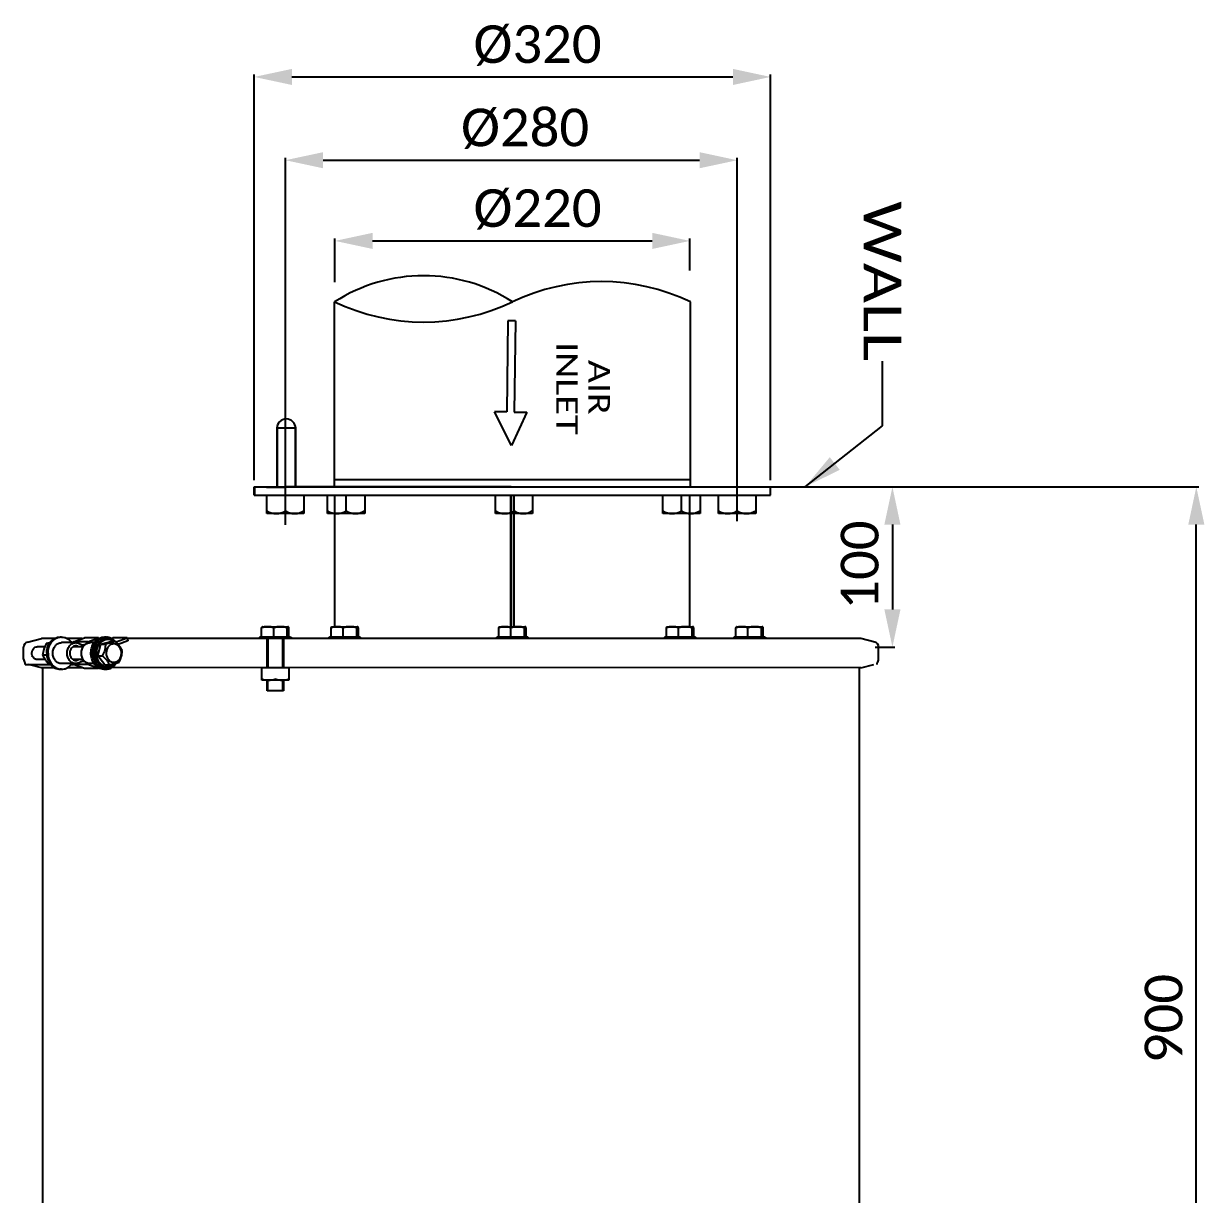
# Model space of a CAD drawing. Header units: millimetres. Extents: x 330 to 5284, y -2489 to 1657.
# Drawn here: x 2884 to 3616, y -1758 to -1032 of the extents above; entities that cross this region are included whole.
import ezdxf
from ezdxf.enums import TextEntityAlignment as Align

# ---------------------------------------------------------------- set-up
doc = ezdxf.new("R2010")
doc.units = ezdxf.units.MM
doc.header["$LTSCALE"] = 154
doc.header["$PDMODE"] = 3
doc.header["$PDSIZE"] = 8
doc.layers.get('0').update_dxf_attribs({"linetype": 'CONTINUOUS'})
doc.layers.get('Defpoints').update_dxf_attribs({"linetype": 'CONTINUOUS'})
doc.layers.add('00_BUW_DATUM', color=7, linetype='CONTINUOUS')
doc.layers.add('02___PRT_ALL_AXES', color=7, linetype='CONTINUOUS')
doc.styles.get("Standard").update_dxf_attribs({"font": 'calibri.ttf'})
doc.dimstyles.new('DIMSTYLE_3', dxfattribs={"dimtxt": 23.333333, "dimasz": 23.333333, "dimexe": 1.5, "dimexo": 1, "dimgap": 0.875, "dimtad": 1, "dimdsep": 46, "dimtxsty": 'Standard', "dimblk": '_FILLED', "dimblk1": '_FILLED', "dimblk2": '_FILLED', "dimcen": 0.09, "dimazin": 2, "dimtp": 0.01, "dimtm": 0.01, "dimtfac": 1, "dimtofl": 0, "dimtmove": 0, "dimatfit": 3, "dimldrblk": '_FILLED', "dimfxl": 1, "dimtolj": 1, "dimarcsym": 0})
doc.dimstyles.get("Standard").update_dxf_attribs({"dimtxt": 23.333333, "dimasz": 23.333333, "dimexe": 1.5, "dimexo": 1, "dimtad": 1, "dimdsep": 46, "dimtxsty": 'Standard', "dimblk": '_FILLED', "dimblk1": '_FILLED', "dimblk2": '_FILLED', "dimcen": 0.09, "dimazin": 2, "dimtol": 1, "dimtp": 0.01, "dimtm": 0.01, "dimtfac": 1, "dimtofl": 0, "dimtmove": 0, "dimatfit": 3, "dimldrblk": '_FILLED', "dimfxl": 1, "dimtolj": 1, "dimarcsym": 0})

# ---------------------------------------------------------------- blocks, each defined once
blk = doc.blocks.new('_FILLED')
at = {"color": 0, "linetype": 'ByBlock'}
blk.add_solid([(0, 0), (-1, 0.214), (-1, -0.214)], dxfattribs=at)
blk = doc.blocks.new('*D364')
at = {"color": 0, "lineweight": -2}
for p, q in [((3353.33, -1319.26), (3612.07, -1319.26)), ((3610.57, -2195.85), (3610.57, -1342.59)), ((3316.39, -2219.19), (3612.07, -2219.19))]:
    blk.add_line(p, q, dxfattribs=at)
at = {"layer": 'Defpoints', "color": 0}
for p in [(3352.33, -1319.26), (3610.57, -1319.26), (3315.39, -2219.19)]:
    blk.add_point(p, dxfattribs=at)
at = {"color": 0, "linetype": 'ByBlock', "lineweight": -2, "xscale": 23.3333333333, "yscale": 23.3333333333, "zscale": 23.3333333333}
for p, rotation in [((3610.57, -1319.26), 89.99999999999997), ((3610.57, -2219.19), 269.9999999999999)]:
    blk.add_blockref('_FILLED', p, dxfattribs=dict(at, rotation=rotation))
at = {"color": 0, "insert": (3578.58, -1648.74), "char_height": 23.333, "attachment_point": 2, "rotation": 90, "line_spacing_factor": 0.9}
blk.add_mtext('\\A1;900', dxfattribs=at)
blk = doc.blocks.new('*D365')
at = {"color": 0, "lineweight": -2}
for p, q in [((3353.33, -1319.26), (3423.69, -1319.26)), ((3422.19, -1342.59), (3422.19, -1395.17)), ((3411.46, -1418.51), (3423.69, -1418.51))]:
    blk.add_line(p, q, dxfattribs=at)
at = {"layer": 'Defpoints', "color": 0}
for p in [(3352.33, -1319.26), (3410.46, -1418.51), (3422.19, -1418.51)]:
    blk.add_point(p, dxfattribs=at)
at = {"color": 0, "linetype": 'ByBlock', "lineweight": -2, "xscale": 23.3333333333, "yscale": 23.3333333333, "zscale": 23.3333333333}
for p, rotation in [((3422.19, -1319.26), 90), ((3422.19, -1418.51), 270)]:
    blk.add_blockref('_FILLED', p, dxfattribs=dict(at, rotation=rotation))
at = {"color": 0, "insert": (3390.21, -1367.67), "char_height": 23.3333, "attachment_point": 2, "rotation": 90, "line_spacing_factor": 0.9}
blk.add_mtext('\\A1;\\A1;100', dxfattribs=at)
blk = doc.blocks.new('*D367')
at = {"color": 0, "lineweight": -2}
for p, q in [((3045.95, -1342.69), (3045.95, -1115.25)), ((3069.28, -1116.75), (3302.62, -1116.75)), ((3325.95, -1340.53), (3325.95, -1115.25))]:
    blk.add_line(p, q, dxfattribs=at)
at = {"layer": 'Defpoints', "color": 0}
for p in [(3325.95, -1116.75), (3045.95, -1343.69), (3325.95, -1341.53)]:
    blk.add_point(p, dxfattribs=at)
at = {"color": 0, "linetype": 'ByBlock', "lineweight": -2, "xscale": 23.3333333333, "yscale": 23.3333333333, "zscale": 23.3333333333, "rotation": 180}
blk.add_blockref('_FILLED', (3045.95, -1116.75), dxfattribs=at)
at = {"color": 0, "linetype": 'ByBlock', "lineweight": -2, "xscale": 23.3333333333, "yscale": 23.3333333333, "zscale": 23.3333333333}
blk.add_blockref('_FILLED', (3325.95, -1116.75), dxfattribs=at)
at = {"color": 0, "insert": (3194.5, -1084.76), "char_height": 23.333, "attachment_point": 2, "line_spacing_factor": 0.9}
blk.add_mtext('\\A1;%%c280', dxfattribs=at)
blk = doc.blocks.new('*D368')
at = {"color": 0, "lineweight": -2}
for p, q in [((3076.66, -1192.28), (3076.66, -1165.26)), ((3100, -1166.76), (3273.33, -1166.76)), ((3296.66, -1185.12), (3296.66, -1165.26))]:
    blk.add_line(p, q, dxfattribs=at)
at = {"layer": 'Defpoints', "color": 0}
for p in [(3296.66, -1166.76), (3296.66, -1186.12), (3076.66, -1193.28)]:
    blk.add_point(p, dxfattribs=at)
at = {"color": 0, "linetype": 'ByBlock', "lineweight": -2, "xscale": 23.3333333333, "yscale": 23.3333333333, "zscale": 23.3333333333, "rotation": 180}
blk.add_blockref('_FILLED', (3076.66, -1166.76), dxfattribs=at)
at = {"color": 0, "linetype": 'ByBlock', "lineweight": -2, "xscale": 23.3333333333, "yscale": 23.3333333333, "zscale": 23.3333333333}
blk.add_blockref('_FILLED', (3296.66, -1166.76), dxfattribs=at)
at = {"color": 0, "insert": (3202.22, -1134.77), "char_height": 23.333, "attachment_point": 2, "line_spacing_factor": 0.9}
blk.add_mtext('\\A1;%%c220', dxfattribs=at)
blk = doc.blocks.new('*D369')
at = {"color": 0, "lineweight": -2}
for p, q in [((3026.66, -1315.09), (3026.66, -1063.63)), ((3050, -1065.13), (3323.33, -1065.13)), ((3346.66, -1315.09), (3346.66, -1063.63))]:
    blk.add_line(p, q, dxfattribs=at)
at = {"layer": 'Defpoints', "color": 0}
for p in [(3346.66, -1065.13), (3026.66, -1316.09), (3346.66, -1316.09)]:
    blk.add_point(p, dxfattribs=at)
at = {"color": 0, "linetype": 'ByBlock', "lineweight": -2, "xscale": 23.3333333333, "yscale": 23.3333333333, "zscale": 23.3333333333, "rotation": 180}
blk.add_blockref('_FILLED', (3026.66, -1065.13), dxfattribs=at)
at = {"color": 0, "linetype": 'ByBlock', "lineweight": -2, "xscale": 23.3333333333, "yscale": 23.3333333333, "zscale": 23.3333333333}
blk.add_blockref('_FILLED', (3346.66, -1065.13), dxfattribs=at)
at = {"color": 0, "insert": (3202.22, -1033.15), "char_height": 23.333, "attachment_point": 2, "line_spacing_factor": 0.9}
blk.add_mtext('\\A1;%%c320', dxfattribs=at)
blk = doc.blocks.new('ARROW_4_BL2', base_point=(1281.09, 1495.31))
at = {"color": 7, "linetype": 'Continuous'}
for p, q in [((1299.04, 1497.64), (1299.13, 1505.31)), ((1299.13, 1505.31), (1319.73, 1495.8)), ((1242.5, 1498.32), (1242.44, 1493.65)), ((1242.44, 1493.65), (1298.98, 1492.97)), ((1242.5, 1498.32), (1299.04, 1497.64)), ((1319.73, 1495.8), (1298.89, 1485.31)), ((1298.98, 1492.97), (1298.89, 1485.31))]:
    blk.add_line(p, q, dxfattribs=at)

msp = doc.modelspace()

# ---------------------------------------------------------------- linework, layer by layer
for p, q in [((3076.452, -1319.29), (3076.452, -1204.52)), ((3296.952, -1319.185), (3296.952, -1204.52)), ((3052.296, -1282.92), (3040.664, -1282.92)), ((3040.664, -1282.92), (3040.664, -1319.29)), ((3041.044, -1319.292), (3041.044, -1282.922)), ((3051.904, -1282.92), (3051.904, -1319.29)), ((3052.296, -1319.29), (3052.296, -1282.92)), ((3076.452, -1314.706), (3296.952, -1314.706)), ((3026.688, -1319.26), (3346.702, -1319.26)), ((3026.688, -1319.29), (3026.688, -1323.843)), ((3034.137, -1319.29), (3045.769, -1319.29)), ((3034.408, -1335.797), (3034.408, -1324.345)), ((3185.949, -1319.26), (3045.949, -1319.26)), ((3045.949, -1334.101), (3045.949, -1324.315)), ((3057.457, -1324.258), (3057.457, -1335.797)), ((3072.066, -1335.761), (3072.066, -1324.309)), ((3083.607, -1334.065), (3083.607, -1324.279)), ((3095.115, -1324.222), (3095.115, -1335.761)), ((3176.11, -1335.742), (3176.11, -1324.291)), ((3185.949, -1319.26), (3325.949, -1319.26)), ((3187.651, -1334.047), (3187.651, -1324.26)), ((3199.158, -1324.203), (3199.158, -1335.742)), ((3279.921, -1335.776), (3279.921, -1324.324)), ((3283.267, -1324.297), (3300.169, -1324.297)), ((3291.461, -1334.08), (3291.461, -1324.293)), ((3296.952, -1319.185), (3401.266, -1319.185)), ((3302.969, -1324.237), (3302.969, -1335.776)), ((3314.447, -1335.768), (3314.447, -1324.317)), ((3325.505, -1324.26), (3342.407, -1324.26)), ((3325.964, -1334.346), (3325.964, -1324.315)), ((3325.988, -1334.073), (3325.988, -1324.286)), ((3337.496, -1324.229), (3337.496, -1335.768)), ((3346.702, -1323.739), (3346.702, -1319.185)), ((3057.457, -1335.797), (3034.408, -1335.797)), ((3095.115, -1335.761), (3072.066, -1335.761)), ((3199.158, -1335.742), (3176.11, -1335.742)), ((3302.969, -1335.776), (3279.921, -1335.776)), ((3337.496, -1335.768), (3314.447, -1335.768)), ((2934.549, -1412.26), (2934.947, -1412.271)), ((3030.162, -1412.26), (3029.662, -1412.76)), ((3049.162, -1412.26), (3030.162, -1412.26)), ((3049.162, -1412.26), (3049.662, -1412.76)), ((3073.217, -1412.26), (3072.717, -1412.76)), ((3092.217, -1412.26), (3073.217, -1412.26)), ((3092.217, -1412.26), (3092.717, -1412.76)), ((3177.162, -1412.26), (3176.662, -1412.76)), ((3196.162, -1412.26), (3177.162, -1412.26)), ((3196.162, -1412.26), (3196.662, -1412.76)), ((3281.107, -1412.26), (3280.607, -1412.76)), ((3300.107, -1412.26), (3281.107, -1412.26)), ((3300.107, -1412.26), (3300.607, -1412.76)), ((3324.162, -1412.26), (3323.662, -1412.76)), ((3343.162, -1412.26), (3324.162, -1412.26)), ((3343.162, -1412.26), (3343.662, -1412.76)), ((2896.858, -1418.26), (2892.099, -1418.26)), ((2916.008, -1415.76), (2907.153, -1415.76)), ((2920.608, -1418.26), (2914.322, -1418.26)), ((2914.54, -1415.213), (2921.312, -1412.75)), ((2923.396, -1415.213), (2914.54, -1415.213)), ((2930.167, -1412.75), (2921.312, -1412.75)), ((2923.396, -1415.213), (2930.167, -1412.75)), ((2927.395, -1415.76), (2924.863, -1415.76)), ((2929.715, -1423.884), (2931.597, -1416.722)), ((2930.167, -1412.75), (2930.27, -1413.166)), ((2931.597, -1416.722), (2937.703, -1415.098)), ((2931.597, -1416.722), (2934.357, -1416.722)), ((2935.821, -1413.76), (2934.825, -1413.76)), ((2937.703, -1415.098), (2940.463, -1415.098)), ((2937.929, -1413.147), (2939.022, -1412.75)), ((2947.877, -1412.75), (2939.022, -1412.75)), ((2941.106, -1415.213), (2940.589, -1415.213)), ((2941.106, -1415.213), (2947.877, -1412.75)), ((2948.352, -1414.67), (2942.29, -1416.875)), ((2947.877, -1412.75), (2948.352, -1414.67)), ((3049.662, -1412.76), (3029.662, -1412.76)), ((3029.662, -1413.208), (3029.662, -1412.76)), ((3034.702, -1431.171), (3034.702, -1413.262)), ((3035.053, -1413.262), (3035.053, -1431.171)), ((3044.292, -1431.257), (3044.292, -1413.349)), ((3044.702, -1413.349), (3044.702, -1431.257)), ((3049.662, -1413.208), (3049.662, -1412.76)), ((3092.717, -1412.76), (3072.717, -1412.76)), ((3072.717, -1413.208), (3072.717, -1412.76)), ((3092.717, -1413.208), (3092.717, -1412.76)), ((3196.662, -1412.76), (3176.662, -1412.76)), ((3176.662, -1413.208), (3176.662, -1412.76)), ((3196.662, -1413.208), (3196.662, -1412.76)), ((3300.607, -1412.76), (3280.607, -1412.76)), ((3280.607, -1413.208), (3280.607, -1412.76)), ((3300.607, -1413.208), (3300.607, -1412.76)), ((3343.662, -1412.76), (3323.662, -1412.76)), ((3323.662, -1413.208), (3323.662, -1412.76)), ((3343.662, -1413.208), (3343.662, -1412.76)), ((2897.02, -1426.26), (2892.099, -1426.26)), ((2920.608, -1426.26), (2914.322, -1426.26)), ((2929.715, -1423.884), (2932.475, -1423.884)), ((2933.94, -1429.422), (2929.715, -1423.884)), ((2895.662, -2167.169), (2895.662, -1431.311)), ((2916.008, -1428.76), (2907.153, -1428.76)), ((2923.396, -1429.307), (2914.54, -1429.307)), ((2921.312, -1431.77), (2914.54, -1429.307)), ((2930.167, -1431.77), (2921.312, -1431.77)), ((2930.167, -1431.77), (2923.396, -1429.307)), ((2927.392, -1428.76), (2924.863, -1428.76)), ((2930.27, -1431.355), (2930.167, -1431.77)), ((2933.94, -1429.422), (2936.7, -1429.422)), ((2934.15, -1432.248), (2934.549, -1432.26)), ((2935.821, -1430.76), (2934.825, -1430.76)), ((3031.243, -1431.214), (3048.152, -1431.214)), ((3031.243, -1438.978), (3031.243, -1431.214)), ((3048.152, -1431.214), (3048.152, -1438.978)), ((3048.152, -1438.978), (3031.243, -1438.978)), ((3034.702, -1445.696), (3034.72, -1438.935)), ((3035.053, -1445.702), (3035.053, -1438.935)), ((3044.292, -1445.696), (3044.292, -1439.022)), ((3044.675, -1439.022), (3044.675, -1445.708)), ((3044.701, -1445.696), (3034.702, -1445.696))]:
    msp.add_line(p, q)
for centre, radius, start, end in [((3131.577, -1290.388), 102.039, 57.300522, 122.699478), ((3241.827, -1319.762), 127.748, 64.436254, 115.563746), ((3131.577, -1089.278), 127.748, 244.436254, 295.563746), ((3046.48, -1282.92), 5.816, 0, 180), ((3040.179, -1325.131), 10.666, 237.249117, 302.750883), ((3051.619, -1325.47), 10.327, 236.700648, 304.422079), ((3077.837, -1325.095), 10.666, 237.249117, 302.750883), ((3089.277, -1325.434), 10.327, 236.700648, 304.422079), ((3181.88, -1325.076), 10.666, 237.249117, 302.750883), ((3193.321, -1325.415), 10.327, 236.700648, 304.422079), ((3285.691, -1325.11), 10.666, 237.249117, 302.750883), ((3297.131, -1325.449), 10.327, 236.700648, 304.422079), ((3320.218, -1325.102), 10.666, 237.249117, 302.750883), ((3331.658, -1325.441), 10.327, 236.700648, 304.422079), ((2934.549, -1419.222), 6.963, 90.00751, 96.768846), ((2937.272, -1412.975), 4.44, 325.155827, 329.723925), ((2908.149, -1422.259), 10.179, 172.432059, 180.002796), ((2908.149, -1422.26), 10.179, 179.997177, 187.570733), ((2908.049, -1422.248), 10.078, 171.531993, 172.421206), ((2908.049, -1422.272), 10.078, 187.581583, 188.459889), ((2911.813, -1412.449), 23.615, 331.037389, 331.790393), ((2928.689, -1421.082), 16.005, 0.623946, 1.599739), ((2934.55, -1425.301), 6.959, 263.206597, 266.704722), ((3035.47, -1426.796), 12.182, 249.694177, 290.305823), ((3043.925, -1426.796), 12.182, 249.694177, 290.305823)]:
    msp.add_arc(centre, radius, start, end)
for points, knots in [([(2897.994, -1422.26), (2897.994, -1420.967), (2898.308, -1419.021), (2899.339, -1416.694), (2900.375, -1415.168), (2901.641, -1413.911), (2903.093, -1412.972), (2904.673, -1412.391), (2905.777, -1412.26), (2906.323, -1412.26)], [0, 0, 0, 0, 0.2695829, 0.4011052, 0.5286719, 0.6518146, 0.7707234, 0.8862874, 1, 1, 1, 1]), ([(2933.727, -1432.211), (2933.216, -1432.15), (2932.195, -1431.912), (2930.758, -1431.228), (2929.453, -1430.241), (2927.927, -1428.549), (2926.581, -1425.867), (2926.036, -1422.258), (2926.581, -1418.651), (2927.928, -1415.969), (2929.455, -1414.277), (2930.76, -1413.291), (2932.197, -1412.607), (2933.218, -1412.369), (2933.729, -1412.308)], [0, 0, 0, 0, 0.0568826, 0.1149562, 0.1747849, 0.2366517, 0.365775, 0.5000114, 0.6342457, 0.763364, 0.8252277, 0.8850536, 0.9431267, 1, 1, 1, 1]), ([(2940.357, -1415.093), (2940.004, -1414.68), (2939.234, -1413.926), (2937.904, -1413.048), (2936.462, -1412.47), (2935.45, -1412.3), (2934.947, -1412.271)], [0, 0, 0, 0, 0.2606283, 0.5129721, 0.7585628, 1, 1, 1, 1]), ([(2888.824, -1422.993), (2888.735, -1422.42), (2888.767, -1421.249), (2889.419, -1419.676), (2890.585, -1418.545), (2891.611, -1418.26), (2892.099, -1418.26)], [0, 0, 0, 0, 0.2696369, 0.5305829, 0.7730464, 1, 1, 1, 1]), ([(2907.152, -1428.76), (2906.798, -1428.76), (2906.08, -1428.674), (2905.053, -1428.297), (2904.11, -1427.686), (2902.996, -1426.582), (2902.005, -1424.756), (2901.603, -1422.26), (2902.005, -1419.764), (2902.996, -1417.938), (2904.11, -1416.833), (2905.053, -1416.223), (2906.08, -1415.845), (2906.798, -1415.76), (2907.152, -1415.76)], [0, 0, 0, 0, 0.0569163, 0.1147596, 0.1742771, 0.2359136, 0.3650661, 0.5, 0.6349339, 0.7640864, 0.8257229, 0.8852404, 0.9430837, 1, 1, 1, 1]), ([(2916.008, -1428.76), (2915.653, -1428.76), (2914.936, -1428.674), (2913.908, -1428.297), (2912.965, -1427.686), (2911.852, -1426.582), (2910.86, -1424.756), (2910.458, -1422.26), (2910.86, -1419.764), (2911.852, -1417.938), (2912.965, -1416.833), (2913.908, -1416.223), (2914.936, -1415.845), (2915.653, -1415.76), (2916.008, -1415.76)], [0, 0, 0, 0, 0.0569163, 0.1147596, 0.1742771, 0.2359136, 0.3650661, 0.5, 0.6349339, 0.7640864, 0.8257229, 0.8852404, 0.9430837, 1, 1, 1, 1]), ([(2916.008, -1417.76), (2915.763, -1417.76), (2915.266, -1417.819), (2914.306, -1418.171), (2913.25, -1419.042), (2912.445, -1420.531), (2912.165, -1422.26), (2912.445, -1423.989), (2913.25, -1425.478), (2914.306, -1426.349), (2915.266, -1426.701), (2915.763, -1426.76), (2916.008, -1426.76)], [0, 0, 0, 0, 0.0569911, 0.1149094, 0.2355687, 0.3648894, 0.5, 0.6351106, 0.7644313, 0.8850906, 0.9430089, 1, 1, 1, 1]), ([(2914.159, -1415.765), (2914.194, -1415.722), (2914.332, -1415.546), (2914.456, -1415.358), (2914.54, -1415.213)], [0, 0, 0, 0, 0.2476027, 1, 1, 1, 1]), ([(2916.008, -1415.76), (2916.459, -1415.76), (2917.38, -1415.9), (2918.217, -1416.302), (2918.605, -1416.556)], [0, 0, 0, 0, 0.4936425, 1, 1, 1, 1]), ([(2917.711, -1418.251), (2917.454, -1418.094), (2916.902, -1417.846), (2916.303, -1417.76), (2916.008, -1417.76)], [0, 0, 0, 0, 0.5057448, 1, 1, 1, 1]), ([(2918.605, -1416.556), (2918.869, -1416.73), (2919.44, -1417.004), (2920.067, -1417.099), (2920.374, -1417.099)], [0, 0, 0, 0, 0.5063686, 1, 1, 1, 1]), ([(2924.863, -1428.76), (2924.508, -1428.76), (2923.791, -1428.674), (2922.764, -1428.297), (2921.82, -1427.686), (2920.707, -1426.582), (2919.715, -1424.756), (2919.314, -1422.26), (2919.715, -1419.764), (2920.707, -1417.938), (2921.82, -1416.833), (2922.764, -1416.223), (2923.791, -1415.845), (2924.508, -1415.76), (2924.863, -1415.76)], [0, 0, 0, 0, 0.0569163, 0.1147596, 0.1742771, 0.2359136, 0.3650661, 0.5, 0.6349339, 0.7640864, 0.8257229, 0.8852404, 0.9430837, 1, 1, 1, 1]), ([(2920.374, -1417.099), (2920.67, -1417.099), (2921.27, -1417.012), (2922.109, -1416.628), (2922.844, -1416.018), (2923.23, -1415.496), (2923.396, -1415.213)], [0, 0, 0, 0, 0.2380697, 0.4817972, 0.7352352, 1, 1, 1, 1]), ([(2934.447, -1431.749), (2933.928, -1431.719), (2932.884, -1431.533), (2931.407, -1430.896), (2930.067, -1429.926), (2928.913, -1428.665), (2927.988, -1427.162), (2927.1, -1424.899), (2926.721, -1421.805), (2927.341, -1418.756), (2928.408, -1416.598), (2929.449, -1415.206), (2930.7, -1414.081), (2932.114, -1413.269), (2933.637, -1412.805), (2934.687, -1412.741), (2935.204, -1412.771)], [0, 0, 0, 0, 0.0570026, 0.1151316, 0.1750746, 0.2371899, 0.3014886, 0.3676641, 0.5027933, 0.6371581, 0.7024743, 0.7657282, 0.8267613, 0.8857544, 0.9432304, 1, 1, 1, 1]), ([(2934.825, -1430.76), (2934.362, -1430.76), (2933.423, -1430.648), (2932.08, -1430.154), (2930.846, -1429.356), (2929.77, -1428.288), (2928.889, -1426.991), (2928.013, -1425.011), (2927.566, -1422.26), (2928.013, -1419.509), (2928.889, -1417.529), (2929.77, -1416.232), (2930.846, -1415.163), (2932.08, -1414.365), (2933.423, -1413.872), (2934.362, -1413.76), (2934.825, -1413.76)], [0, 0, 0, 0, 0.0568577, 0.1146383, 0.1740927, 0.2356641, 0.2994474, 0.3652083, 0.5000002, 0.6347916, 0.7005524, 0.7643356, 0.8259068, 0.8853613, 0.9431421, 1, 1, 1, 1]), ([(2935.821, -1413.76), (2935.358, -1413.76), (2934.42, -1413.872), (2933.076, -1414.365), (2931.842, -1415.163), (2930.766, -1416.232), (2929.885, -1417.529), (2929.009, -1419.507), (2928.742, -1421.161), (2928.742, -1422.26)], [0, 0, 0, 0, 0.113715, 0.2292768, 0.3481857, 0.471328, 0.5988948, 0.7304165, 1, 1, 1, 1]), ([(2934.357, -1416.722), (2934.372, -1417.276), (2934.345, -1418.431), (2933.951, -1420.802), (2933.21, -1422.516), (2932.623, -1423.612)], [0, 0, 0, 0, 0.2315405, 0.4809889, 1, 1, 1, 1]), ([(2940.463, -1415.098), (2939.652, -1415.425), (2937.631, -1416.049), (2935.566, -1416.482), (2934.357, -1416.722)], [0, 0, 0, 0, 0.4150567, 1, 1, 1, 1]), ([(2944.249, -1421.215), (2944.138, -1420.499), (2943.693, -1419.129), (2942.395, -1417.486), (2940.626, -1416.544), (2938.661, -1416.515), (2936.871, -1417.405), (2935.539, -1419.016), (2934.821, -1421.078), (2934.807, -1422.572), (2934.921, -1423.305)], [0, 0, 0, 0, 0.1332059, 0.2587317, 0.3759134, 0.489283, 0.6060538, 0.7310402, 0.8638838, 1, 1, 1, 1]), ([(2940.005, -1415.078), (2939.678, -1414.739), (2938.978, -1414.121), (2937.794, -1413.406), (2936.526, -1412.936), (2935.643, -1412.796), (2935.204, -1412.771)], [0, 0, 0, 0, 0.2594267, 0.5114394, 0.7575296, 1, 1, 1, 1]), ([(2939.617, -1415.085), (2939.068, -1414.666), (2937.857, -1413.997), (2936.49, -1413.76), (2935.821, -1413.76)], [0, 0, 0, 0, 0.5079316, 1, 1, 1, 1]), ([(2944.688, -1420.636), (2944.51, -1420.176), (2944.064, -1419.208), (2943.128, -1417.79), (2941.895, -1416.403), (2940.953, -1415.528), (2940.463, -1415.098)], [0, 0, 0, 0, 0.2102618, 0.4526487, 0.7218442, 1, 1, 1, 1]), ([(2892.099, -1426.26), (2891.713, -1426.26), (2890.916, -1426.088), (2889.898, -1425.369), (2889.154, -1424.296), (2888.893, -1423.439), (2888.824, -1422.993)], [0, 0, 0, 0, 0.2309419, 0.4725606, 0.7297295, 1, 1, 1, 1]), ([(2897.994, -1422.26), (2897.994, -1423.553), (2898.308, -1425.498), (2899.339, -1427.825), (2900.375, -1429.352), (2901.641, -1430.609), (2903.093, -1431.548), (2904.673, -1432.128), (2905.777, -1432.26), (2906.323, -1432.26)], [0, 0, 0, 0, 0.2695829, 0.4011052, 0.5286719, 0.6518146, 0.7707234, 0.8862874, 1, 1, 1, 1]), ([(2916.008, -1426.76), (2916.303, -1426.76), (2916.902, -1426.674), (2917.454, -1426.426), (2917.711, -1426.269)], [0, 0, 0, 0, 0.4942552, 1, 1, 1, 1]), ([(2928.742, -1422.26), (2928.742, -1423.359), (2929.009, -1425.012), (2929.885, -1426.991), (2930.766, -1428.288), (2931.842, -1429.356), (2933.076, -1430.154), (2934.42, -1430.648), (2935.358, -1430.76), (2935.821, -1430.76)], [0, 0, 0, 0, 0.2695835, 0.4011052, 0.528672, 0.6518143, 0.7707232, 0.886285, 1, 1, 1, 1]), ([(2932.475, -1423.884), (2932.965, -1424.315), (2933.906, -1425.189), (2935.139, -1426.576), (2936.076, -1427.995), (2936.522, -1428.962), (2936.7, -1429.422)], [0, 0, 0, 0, 0.2781591, 0.5473413, 0.7897381, 1, 1, 1, 1]), ([(2934.921, -1423.305), (2935.032, -1424.021), (2935.476, -1425.391), (2936.775, -1427.034), (2938.544, -1427.976), (2940.509, -1428.005), (2942.299, -1427.114), (2943.631, -1425.504), (2944.349, -1423.442), (2944.363, -1421.947), (2944.249, -1421.215)], [0, 0, 0, 0, 0.1332059, 0.2587317, 0.3759134, 0.489283, 0.6060538, 0.7310402, 0.8638838, 1, 1, 1, 1]), ([(2942.806, -1427.797), (2943.407, -1426.711), (2944.186, -1425.01), (2944.648, -1422.637), (2944.699, -1421.469), (2944.694, -1420.908)], [0, 0, 0, 0, 0.5159431, 0.7667609, 1, 1, 1, 1]), ([(2914.54, -1429.307), (2914.512, -1429.258), (2914.395, -1429.067), (2914.265, -1428.884), (2914.159, -1428.755)], [0, 0, 0, 0, 0.2524676, 1, 1, 1, 1]), ([(2918.605, -1427.963), (2918.217, -1428.217), (2917.38, -1428.62), (2916.459, -1428.76), (2916.008, -1428.76)], [0, 0, 0, 0, 0.5063575, 1, 1, 1, 1]), ([(2920.374, -1427.42), (2920.067, -1427.42), (2919.44, -1427.516), (2918.869, -1427.79), (2918.605, -1427.963)], [0, 0, 0, 0, 0.4936314, 1, 1, 1, 1]), ([(2923.396, -1429.307), (2923.23, -1429.023), (2922.844, -1428.501), (2922.109, -1427.892), (2921.27, -1427.508), (2920.67, -1427.42), (2920.374, -1427.42)], [0, 0, 0, 0, 0.2647648, 0.5182028, 0.7619303, 1, 1, 1, 1]), ([(2934.447, -1431.749), (2935.042, -1431.783), (2936.259, -1431.687), (2937.997, -1431.053), (2939.564, -1429.969), (2940.427, -1429.006), (2940.809, -1428.476)], [0, 0, 0, 0, 0.2401293, 0.4843612, 0.7369114, 1, 1, 1, 1]), ([(2934.549, -1432.26), (2935.181, -1432.26), (2936.466, -1432.082), (2938.275, -1431.301), (2939.881, -1430.054), (2940.748, -1428.979), (2941.127, -1428.393)], [0, 0, 0, 0, 0.2389798, 0.4830885, 0.7361855, 1, 1, 1, 1]), ([(2935.821, -1430.76), (2936.257, -1430.76), (2937.138, -1430.661), (2938.406, -1430.225), (2939.583, -1429.518), (2940.269, -1428.893), (2940.585, -1428.548)], [0, 0, 0, 0, 0.2421174, 0.4877225, 0.7397311, 1, 1, 1, 1]), ([(2936.7, -1429.422), (2937.91, -1429.182), (2939.974, -1428.748), (2941.995, -1428.125), (2942.806, -1427.797)], [0, 0, 0, 0, 0.584933, 1, 1, 1, 1])]:
    msp.add_open_spline(points, degree=3, knots=knots)
at = {"layer": '00_BUW_DATUM'}
for p, q in [((2907.153, -1412.26), (2906.323, -1412.26)), ((2933.718, -1412.26), (2934.549, -1412.26)), ((3031.211, -1412.26), (3031.211, -1406.574)), ((3031.662, -1405.86), (3031.615, -1405.887)), ((3031.662, -1405.86), (3047.662, -1405.86)), ((3038.668, -1412.26), (3038.668, -1406.574)), ((3047.118, -1412.26), (3047.118, -1406.574)), ((3047.709, -1405.887), (3047.616, -1405.86)), ((3048.113, -1412.26), (3048.113, -1406.574)), ((3074.267, -1412.26), (3074.267, -1406.574)), ((3074.717, -1405.86), (3074.671, -1405.887)), ((3074.717, -1405.86), (3090.717, -1405.86)), ((3081.723, -1412.26), (3081.723, -1406.574)), ((3090.174, -1412.26), (3090.174, -1406.574)), ((3090.764, -1405.887), (3090.671, -1405.86)), ((3091.168, -1412.26), (3091.168, -1406.574)), ((3178.211, -1412.26), (3178.211, -1406.574)), ((3178.662, -1405.86), (3178.615, -1405.887)), ((3178.662, -1405.86), (3194.662, -1405.86)), ((3185.668, -1412.26), (3185.668, -1406.574)), ((3194.118, -1412.26), (3194.118, -1406.574)), ((3194.709, -1405.887), (3194.616, -1405.86)), ((3195.113, -1412.26), (3195.113, -1406.574)), ((3282.156, -1412.26), (3282.156, -1406.574)), ((3282.607, -1405.86), (3282.56, -1405.887)), ((3282.607, -1405.86), (3298.607, -1405.86)), ((3289.612, -1412.26), (3289.612, -1406.574)), ((3298.063, -1412.26), (3298.063, -1406.574)), ((3298.653, -1405.887), (3298.56, -1405.86)), ((3299.057, -1412.26), (3299.057, -1406.574)), ((3325.211, -1412.26), (3325.211, -1406.574)), ((3325.662, -1405.86), (3325.615, -1405.887)), ((3325.662, -1405.86), (3341.662, -1405.86)), ((3332.668, -1412.26), (3332.668, -1406.574)), ((3341.118, -1412.26), (3341.118, -1406.574)), ((3341.709, -1405.887), (3341.616, -1405.86)), ((3342.113, -1412.26), (3342.113, -1406.574)), ((2897.724, -1416.378), (2899.612, -1416.378)), ((2895.423, -1423.356), (2898.046, -1423.356)), ((2899.306, -1429.238), (2900.386, -1429.238)), ((2907.153, -1432.26), (2906.323, -1432.26)), ((2933.32, -1432.248), (2933.718, -1432.26)), ((2933.718, -1432.26), (2934.549, -1432.26))]:
    msp.add_line(p, q, dxfattribs=at)
for centre, radius, start, end in [((2907.154, -1419.218), 6.958, 90.006782, 96.812914), ((2912.042, -1481.512), 66.689, 100.503427, 102.39734), ((2907.154, -1425.301), 6.958, 263.187086, 269.993218)]:
    msp.add_arc(centre, radius, start, end, dxfattribs=at)
for points, knots in [([(2898.824, -1422.26), (2898.824, -1421.047), (2899.101, -1419.222), (2900.009, -1417.01), (2900.927, -1415.532), (2902.056, -1414.279), (2903.361, -1413.293), (2904.797, -1412.609), (2905.818, -1412.37), (2906.328, -1412.309)], [0, 0, 0, 0, 0.2682221, 0.3994499, 0.5271367, 0.6507577, 0.7703076, 0.8863529, 1, 1, 1, 1]), ([(2907.153, -1412.26), (2907.752, -1412.26), (2908.968, -1412.419), (2910.691, -1413.12), (2912.242, -1414.245), (2913.099, -1415.222), (2913.48, -1415.757)], [0, 0, 0, 0, 0.2398426, 0.4843554, 0.7371318, 1, 1, 1, 1]), ([(2933.32, -1432.248), (2932.782, -1432.217), (2931.7, -1432.027), (2930.167, -1431.375), (2928.771, -1430.383), (2927.564, -1429.09), (2926.588, -1427.547), (2925.634, -1425.219), (2925.187, -1422.02), (2925.76, -1418.844), (2926.807, -1416.57), (2927.843, -1415.084), (2929.102, -1413.862), (2930.537, -1412.95), (2932.095, -1412.387), (2933.182, -1412.26), (2933.719, -1412.26)], [0, 0, 0, 0, 0.0569113, 0.1149221, 0.1746988, 0.2366034, 0.3006643, 0.3666036, 0.501417, 0.6358536, 0.7013679, 0.7649094, 0.8262713, 0.8855639, 0.94323, 1, 1, 1, 1]), ([(3034.939, -1405.86), (3034.308, -1405.86), (3033.035, -1405.998), (3031.813, -1406.359), (3031.211, -1406.574)], [0, 0, 0, 0, 0.4970736, 1, 1, 1, 1]), ([(3031.211, -1406.574), (3031.268, -1406.421), (3031.353, -1406.213), (3031.498, -1405.986), (3031.576, -1405.91), (3031.615, -1405.887)], [0, 0, 0, 0, 0.6065752, 0.8305968, 1, 1, 1, 1]), ([(3038.668, -1406.574), (3038.066, -1406.359), (3036.844, -1405.998), (3035.571, -1405.86), (3034.939, -1405.86)], [0, 0, 0, 0, 0.5029179, 1, 1, 1, 1]), ([(3042.893, -1405.86), (3042.178, -1405.86), (3040.743, -1405.997), (3039.352, -1406.358), (3038.668, -1406.574)], [0, 0, 0, 0, 0.4988575, 1, 1, 1, 1]), ([(3047.118, -1406.574), (3046.434, -1406.358), (3045.043, -1405.997), (3043.608, -1405.86), (3042.893, -1405.86)], [0, 0, 0, 0, 0.5011339, 1, 1, 1, 1]), ([(3047.616, -1405.86), (3047.51, -1405.86), (3047.359, -1406.039), (3047.23, -1406.293), (3047.156, -1406.474), (3047.118, -1406.574)], [0, 0, 0, 0, 0.3540021, 0.6425833, 1, 1, 1, 1]), ([(3048.113, -1406.574), (3048.056, -1406.421), (3047.971, -1406.213), (3047.826, -1405.986), (3047.748, -1405.91), (3047.709, -1405.887)], [0, 0, 0, 0, 0.6065752, 0.8305968, 1, 1, 1, 1]), ([(3077.995, -1405.86), (3077.363, -1405.86), (3076.091, -1405.998), (3074.868, -1406.359), (3074.267, -1406.574)], [0, 0, 0, 0, 0.4970736, 1, 1, 1, 1]), ([(3074.267, -1406.574), (3074.324, -1406.421), (3074.408, -1406.213), (3074.554, -1405.986), (3074.631, -1405.91), (3074.671, -1405.887)], [0, 0, 0, 0, 0.6065752, 0.8305968, 1, 1, 1, 1]), ([(3081.723, -1406.574), (3081.121, -1406.359), (3079.899, -1405.998), (3078.626, -1405.86), (3077.995, -1405.86)], [0, 0, 0, 0, 0.5029179, 1, 1, 1, 1]), ([(3085.948, -1405.86), (3085.234, -1405.86), (3083.798, -1405.997), (3082.408, -1406.358), (3081.723, -1406.574)], [0, 0, 0, 0, 0.4988575, 1, 1, 1, 1]), ([(3090.174, -1406.574), (3089.489, -1406.358), (3088.098, -1405.997), (3086.663, -1405.86), (3085.948, -1405.86)], [0, 0, 0, 0, 0.5011339, 1, 1, 1, 1]), ([(3090.671, -1405.86), (3090.565, -1405.86), (3090.414, -1406.039), (3090.285, -1406.293), (3090.211, -1406.474), (3090.174, -1406.574)], [0, 0, 0, 0, 0.3540021, 0.6425833, 1, 1, 1, 1]), ([(3091.168, -1406.574), (3091.111, -1406.421), (3091.026, -1406.213), (3090.881, -1405.986), (3090.804, -1405.91), (3090.764, -1405.887)], [0, 0, 0, 0, 0.6065752, 0.8305968, 1, 1, 1, 1]), ([(3181.939, -1405.86), (3181.308, -1405.86), (3180.035, -1405.998), (3178.813, -1406.359), (3178.211, -1406.574)], [0, 0, 0, 0, 0.4970736, 1, 1, 1, 1]), ([(3178.211, -1406.574), (3178.268, -1406.421), (3178.353, -1406.213), (3178.498, -1405.986), (3178.576, -1405.91), (3178.615, -1405.887)], [0, 0, 0, 0, 0.6065752, 0.8305968, 1, 1, 1, 1]), ([(3185.668, -1406.574), (3185.066, -1406.359), (3183.844, -1405.998), (3182.571, -1405.86), (3181.939, -1405.86)], [0, 0, 0, 0, 0.5029179, 1, 1, 1, 1]), ([(3189.893, -1405.86), (3189.178, -1405.86), (3187.743, -1405.997), (3186.352, -1406.358), (3185.668, -1406.574)], [0, 0, 0, 0, 0.4988575, 1, 1, 1, 1]), ([(3194.118, -1406.574), (3193.434, -1406.358), (3192.043, -1405.997), (3190.608, -1405.86), (3189.893, -1405.86)], [0, 0, 0, 0, 0.5011339, 1, 1, 1, 1]), ([(3194.616, -1405.86), (3194.51, -1405.86), (3194.359, -1406.039), (3194.23, -1406.293), (3194.156, -1406.474), (3194.118, -1406.574)], [0, 0, 0, 0, 0.3540021, 0.6425833, 1, 1, 1, 1]), ([(3195.113, -1406.574), (3195.056, -1406.421), (3194.971, -1406.213), (3194.826, -1405.986), (3194.748, -1405.91), (3194.709, -1405.887)], [0, 0, 0, 0, 0.6065752, 0.8305968, 1, 1, 1, 1]), ([(3285.884, -1405.86), (3285.253, -1405.86), (3283.98, -1405.998), (3282.758, -1406.359), (3282.156, -1406.574)], [0, 0, 0, 0, 0.4970736, 1, 1, 1, 1]), ([(3282.156, -1406.574), (3282.213, -1406.421), (3282.298, -1406.213), (3282.443, -1405.986), (3282.52, -1405.91), (3282.56, -1405.887)], [0, 0, 0, 0, 0.6065752, 0.8305968, 1, 1, 1, 1]), ([(3289.612, -1406.574), (3289.011, -1406.359), (3287.788, -1405.998), (3286.516, -1405.86), (3285.884, -1405.86)], [0, 0, 0, 0, 0.5029179, 1, 1, 1, 1]), ([(3293.838, -1405.86), (3293.123, -1405.86), (3291.688, -1405.997), (3290.297, -1406.358), (3289.612, -1406.574)], [0, 0, 0, 0, 0.4988575, 1, 1, 1, 1]), ([(3298.063, -1406.574), (3297.378, -1406.358), (3295.988, -1405.997), (3294.552, -1405.86), (3293.838, -1405.86)], [0, 0, 0, 0, 0.5011339, 1, 1, 1, 1]), ([(3298.56, -1405.86), (3298.455, -1405.86), (3298.304, -1406.039), (3298.174, -1406.293), (3298.1, -1406.474), (3298.063, -1406.574)], [0, 0, 0, 0, 0.3540021, 0.6425833, 1, 1, 1, 1]), ([(3299.057, -1406.574), (3299, -1406.421), (3298.916, -1406.213), (3298.77, -1405.986), (3298.693, -1405.91), (3298.653, -1405.887)], [0, 0, 0, 0, 0.6065752, 0.8305968, 1, 1, 1, 1]), ([(3328.939, -1405.86), (3328.308, -1405.86), (3327.035, -1405.998), (3325.813, -1406.359), (3325.211, -1406.574)], [0, 0, 0, 0, 0.4970736, 1, 1, 1, 1]), ([(3325.211, -1406.574), (3325.268, -1406.421), (3325.353, -1406.213), (3325.498, -1405.986), (3325.576, -1405.91), (3325.615, -1405.887)], [0, 0, 0, 0, 0.6065752, 0.8305968, 1, 1, 1, 1]), ([(3332.668, -1406.574), (3332.066, -1406.359), (3330.844, -1405.998), (3329.571, -1405.86), (3328.939, -1405.86)], [0, 0, 0, 0, 0.5029179, 1, 1, 1, 1]), ([(3336.893, -1405.86), (3336.178, -1405.86), (3334.743, -1405.997), (3333.352, -1406.358), (3332.668, -1406.574)], [0, 0, 0, 0, 0.4988575, 1, 1, 1, 1]), ([(3341.118, -1406.574), (3340.434, -1406.358), (3339.043, -1405.997), (3337.608, -1405.86), (3336.893, -1405.86)], [0, 0, 0, 0, 0.5011339, 1, 1, 1, 1]), ([(3341.616, -1405.86), (3341.51, -1405.86), (3341.359, -1406.039), (3341.23, -1406.293), (3341.156, -1406.474), (3341.118, -1406.574)], [0, 0, 0, 0, 0.3540021, 0.6425833, 1, 1, 1, 1]), ([(3342.113, -1406.574), (3342.056, -1406.421), (3341.971, -1406.213), (3341.826, -1405.986), (3341.748, -1405.91), (3341.709, -1405.887)], [0, 0, 0, 0, 0.6065752, 0.8305968, 1, 1, 1, 1]), ([(2896.253, -1419.867), (2896.061, -1420.447), (2895.739, -1421.601), (2895.515, -1422.778), (2895.423, -1423.356)], [0, 0, 0, 0, 0.5102747, 1, 1, 1, 1]), ([(2897.724, -1416.378), (2897.582, -1416.662), (2897.03, -1417.797), (2896.549, -1418.969), (2896.253, -1419.867)], [0, 0, 0, 0, 0.2513585, 1, 1, 1, 1]), ([(2895.423, -1423.356), (2895.648, -1423.849), (2896.146, -1424.854), (2896.725, -1425.815), (2897.044, -1426.297)], [0, 0, 0, 0, 0.483729, 1, 1, 1, 1]), ([(2897.044, -1426.297), (2897.21, -1426.549), (2897.914, -1427.568), (2898.695, -1428.531), (2899.306, -1429.238)], [0, 0, 0, 0, 0.2440166, 1, 1, 1, 1]), ([(2898.824, -1422.26), (2898.824, -1423.473), (2899.101, -1425.297), (2900.009, -1427.51), (2900.927, -1428.987), (2902.056, -1430.24), (2903.361, -1431.227), (2904.797, -1431.911), (2905.818, -1432.15), (2906.328, -1432.211)], [0, 0, 0, 0, 0.2682221, 0.3994499, 0.5271367, 0.6507577, 0.7703076, 0.8863529, 1, 1, 1, 1]), ([(2907.153, -1432.26), (2907.752, -1432.26), (2908.968, -1432.1), (2910.691, -1431.399), (2912.242, -1430.274), (2913.099, -1429.297), (2913.48, -1428.762)], [0, 0, 0, 0, 0.2398426, 0.4843554, 0.7371318, 1, 1, 1, 1])]:
    msp.add_open_spline(points, degree=3, knots=knots, dxfattribs=at)
at = {"layer": '02___PRT_ALL_AXES'}
for p, q in [((3026.662, -1319.26), (3346.662, -1319.26)), ((3026.662, -1324.26), (3026.662, -1319.26)), ((3026.662, -1324.26), (3346.662, -1324.26)), ((3076.662, -1405.86), (3076.662, -1324.26)), ((3185.702, -1324.26), (3185.702, -1405.86)), ((3185.728, -1405.86), (3185.728, -1324.26)), ((3187.596, -1324.26), (3187.596, -1405.86)), ((3187.622, -1405.86), (3187.622, -1324.26)), ((3296.662, -1405.86), (3296.662, -1324.26)), ((3346.662, -1324.26), (3346.662, -1319.26)), ((2883.662, -1426.014), (2883.662, -1418.506)), ((2886.079, -1415.403), (2894.77, -1413.208)), ((2902.794, -1413.208), (2894.77, -1413.208)), ((2920.051, -1413.208), (2910.675, -1413.208)), ((3402.554, -1413.208), (2947.991, -1413.208)), ((3411.246, -1415.403), (3402.554, -1413.208)), ((3413.662, -1426.014), (3413.662, -1418.506)), ((2884.662, -1429.26), (2884.662, -1428.332)), ((2884.662, -1429.26), (2900.404, -1429.26)), ((2894.77, -1431.311), (2886.647, -1429.26)), ((2902.794, -1431.311), (2894.77, -1431.311)), ((2920.051, -1431.311), (2910.675, -1431.311)), ((2913.09, -1429.26), (2914.54, -1429.26)), ((3402.554, -1431.311), (2938.325, -1431.173)), ((3401.662, -1431.311), (3401.662, -2167.169)), ((3402.554, -1431.311), (3410.677, -1429.26)), ((3412.662, -1429.26), (3412.662, -1428.332))]:
    msp.add_line(p, q, dxfattribs=at)
for centre, start, end in [((2886.862, -1418.506), 104.172338, 180), ((3410.462, -1418.506), 0, 75.827662), ((2886.862, -1426.014), 180, 226.501258), ((3410.462, -1426.014), 313.498742, 0)]:
    msp.add_arc(centre, 3.2, start, end, dxfattribs=at)

# ---------------------------------------------------------------- block references
at = {"rotation": 270}
msp.add_blockref('ARROW_4_BL2', (3185.496, -1254.871), dxfattribs=at)

# ---------------------------------------------------------------- texts
for s, height, width, p, p2 in [('WALL', 23.3333, 1.169125, (3404.379, -1142.131), (3404.379, -1241.366)), ('INLET', 13.3333, 1.192168, (3213.786, -1229.423), (3213.786, -1286.855)), ('  AIR', 13.3333, 1.171582, (3233.786, -1229.423), (3233.786, -1274.351))]:
    msp.add_text(s, height=height, rotation=270, dxfattribs=dict(width=width)).set_placement(p, p2, align=Align.FIT)

# ---------------------------------------------------------------- dimensions: what is measured, and where the dimension line sits
for base, p1, p2, picture, middle in [((3346.662, -1065.132), (3026.662, -1316.093), (3346.662, -1316.093), '*D369', (3202.218, -1065.132)), ((3296.662, -1166.759), (3076.662, -1193.279), (3296.662, -1186.121), '*D368', (3202.218, -1166.759))]:
    dim = msp.add_linear_dim(base=base, p1=p1, p2=p2, text='%%c<>', dimstyle='DIMSTYLE_3')
    dim.commit()
    dim.dimension.update_dxf_attribs({"geometry": picture, "text_midpoint": middle, "dimtype": 160})
dim = msp.add_linear_dim(base=(3325.949, -1116.748), p1=(3045.949, -1343.693), p2=(3325.949, -1341.528), text='%%c280', dimstyle='DIMSTYLE_3', override={"dimtxsty": 'Standard'})
dim.commit()
dim.dimension.update_dxf_attribs({"geometry": '*D367', "text_midpoint": (3194.505, -1116.748), "dimtype": 160})
for base, p1, p2, angle, text, picture, middle in [((3610.566, -1319.26), (3315.389, -2219.185), (3352.329, -1319.26), 90, '900', '*D364', (3610.566, -1648.743)), ((3422.194, -1418.506), (3352.329, -1319.26), (3410.462, -1418.506), 270, '\\A1;100', '*D365', (3422.194, -1367.666))]:
    dim = msp.add_linear_dim(base=base, p1=p1, p2=p2, angle=angle, text=text, dimstyle='DIMSTYLE_3', override={"dimtxsty": 'Standard'})
    dim.commit()
    dim.dimension.update_dxf_attribs({"geometry": picture, "text_midpoint": middle, "dimtype": 160})

# ---------------------------------------------------------------- leaders
msp.add_leader([(3368.128, -1319.185), (3416.046, -1281.366), (3416.046, -1241.366)], dimstyle='Standard', override={"dimtad": 0})

doc.saveas('drawing.dxf')
